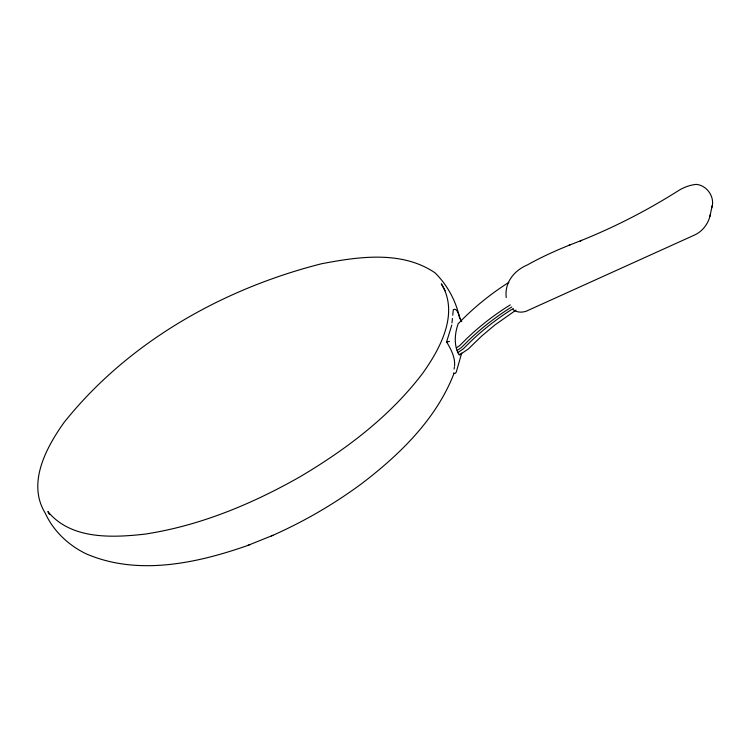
<?xml version="1.0" encoding="UTF-8"?>
<svg xmlns="http://www.w3.org/2000/svg" width="750" height="750" viewBox="0 0 750 750"><rect width="100%" height="100%" fill="white"/><g stroke="black" fill="none" stroke-linecap="round" stroke-linejoin="round"><path stroke-width="1.12" d="M506.213 297.534C504.422 282.356 514.228 270.516 527.391 264.928C541.181 257.184 555.628 250.669 570.291 244.781M711.666 208.106C715.444 197.559 707.259 185.325 696.234 184.388C690.262 184.959 684.478 187.088 679.312 190.106C647.925 210.066 614.719 227.137 580.172 240.947L581.625 240.375L568.837 245.353M451.997 322.913L452.428 318.497M452.756 315.188L453.291 309.675C458.044 306.806 459.384 319.284 461.766 321.6M454.116 369.037L454.434 367.022M453.478 373.087L455.175 373.406L456.253 372.15L461.719 352.978M512.737 309.431C517.425 313.106 523.922 312.787 528.938 309.984L694.659 234.984C703.041 231.141 708.956 222.816 710.484 213.797M709.978 216.253L712.172 205.659M454.594 366.009C455.25 357.197 450.966 349.228 446.597 341.916L451.781 325.116M454.031 373.322C436.425 419.016 399.844 454.509 361.65 483.675L359.691 485.091C332.672 504.9 303.525 521.691 272.916 535.303L271.303 535.959M459.253 322.884L458.391 323.119C454.706 333.113 453.553 345.3 459.066 354.919L460.266 353.916M459.516 322.359C474.272 307.134 490.903 293.756 508.8 282.394M456.328 347.906L459.703 345.609L466.388 338.944A303.263 258.281 11.7 0 1 508.444 306.019L510.272 304.903M457.097 350.466L461.456 347.503L468.253 340.716A300.741 256.125 11.7 0 1 509.953 308.062L511.772 306.956M457.725 352.65L463.312 348.853L470.231 341.953A298.209 253.969 11.7 0 1 511.584 309.572L513.375 308.484M459.628 354.881L468.309 348.984L481.716 336.028L494.803 325.031L516.028 310.078M446.597 341.916L449.466 341.447M459.75 318.769C456.384 301.613 447.459 285.009 434.981 272.803C401.775 250.275 358.659 256.669 321.562 263.756C222.722 288.75 128.1 342.169 64.013 422.522C46.153 447.656 26.878 483.206 45.197 513.075C53.334 530.962 68.222 545.016 85.734 553.631C137.438 576.188 196.594 563.381 247.622 545.513L250.181 544.481M247.622 545.513L272.916 535.303M445.144 290.709L441.337 283.837C459.403 313.303 440.391 348.375 422.775 373.181C390.056 416.316 346.125 449.494 299.841 476.878C251.691 504.197 199.556 525.881 144.544 534.178C111.834 537.769 70.856 539.663 47.859 511.528L49.491 514.472"/></g></svg>
